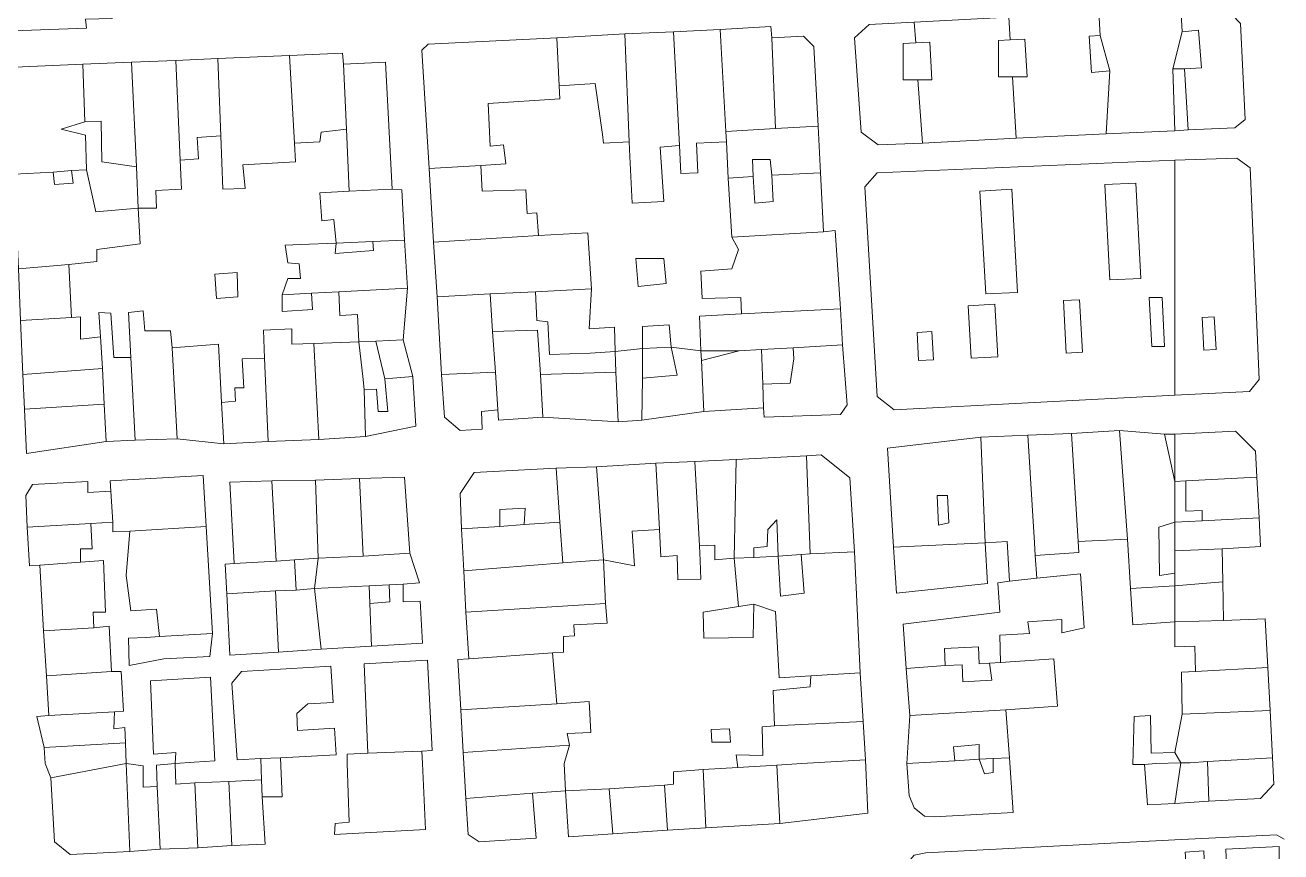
# Model space of a CAD drawing. Header units: inches. Extents: x 1138763 to 1140867, y 1050756 to 1053008.
# Drawn here: x 1139498.6 to 1139711.1, y 1051991.1 to 1052131 of the extents above; entities that cross this region are included whole.
import ezdxf

# ---------------------------------------------------------------- set-up
doc = ezdxf.new("R2010")
doc.units = ezdxf.units.IN
doc.header["$MEASUREMENT"] = 0
doc.layers.add('LimEdif_AM', color=44, linetype='Continuous', lineweight=5)
doc.layers.add('ViaPrin_AM', color=1, linetype='Continuous', lineweight=15)

msp = doc.modelspace()

# ---------------------------------------------------------------- linework, layer by layer
at = {"layer": 'LimEdif_AM'}
for points in [[(1139512.44, 1052145.37), (1139512.56, 1052143.25), (1139512.94, 1052137.62), (1139513.06, 1052135), (1139513.31, 1052132.12), (1139508.81, 1052132), (1139508.94, 1052130.5), (1139494.94, 1052130), (1139493.81, 1052143), (1139512.44, 1052145.37)], [(1139680.31, 1052133.25), (1139694.19, 1052134), (1139694.44, 1052129.87), (1139692.81, 1052123.62), (1139693.19, 1052113.12), (1139681.56, 1052112.62), (1139682.19, 1052123.25), (1139680.56, 1052129.25), (1139680.31, 1052133.25)], [(1139694.44, 1052129.87), (1139694.19, 1052134), (1139701.31, 1052134.37), (1139704.31, 1052131.25), (1139705.06, 1052115), (1139703.31, 1052113.62), (1139695.44, 1052113.25), (1139694.81, 1052123.62), (1139697.69, 1052123.75), (1139697.19, 1052130.12), (1139694.44, 1052129.87)], [(1139649.31, 1052128), (1139647.19, 1052127.87), (1139647.19, 1052121.75), (1139649.69, 1052121.75), (1139650.44, 1052111), (1139642.94, 1052110.75), (1139640.06, 1052112.87), (1139638.94, 1052128.87), (1139641.44, 1052131.12), (1139649.06, 1052131.5), (1139649.31, 1052128)], [(1139649.06, 1052131.5), (1139665.06, 1052132.37), (1139665.31, 1052128.5), (1139663.31, 1052128.37), (1139663.31, 1052122.25), (1139665.69, 1052122.25), (1139666.31, 1052111.87), (1139650.44, 1052111), (1139649.69, 1052121.75), (1139652.06, 1052121.75), (1139651.69, 1052128.12), (1139649.31, 1052128), (1139649.06, 1052131.5)], [(1139665.06, 1052132.37), (1139680.31, 1052133.25), (1139680.56, 1052129.25), (1139678.69, 1052129.12), (1139679.06, 1052123), (1139682.19, 1052123.25), (1139681.56, 1052112.62), (1139666.31, 1052111.87), (1139665.69, 1052122.25), (1139668.19, 1052122.25), (1139667.81, 1052128.62), (1139665.31, 1052128.5), (1139665.06, 1052132.37)], [(1139588.56, 1052128.87), (1139600.06, 1052129.5), (1139600.81, 1052111.25), (1139596.44, 1052111), (1139596.31, 1052112.5), (1139595.06, 1052121.12), (1139588.94, 1052120.75), (1139588.56, 1052128.87)], [(1139600.06, 1052129.5), (1139608.31, 1052129.87), (1139609.31, 1052110.62), (1139606.06, 1052110.37), (1139606.69, 1052101.12), (1139601.31, 1052100.87), (1139600.94, 1052108.75), (1139600.81, 1052111.25), (1139600.06, 1052129.5)], [(1139608.31, 1052129.87), (1139616.19, 1052130.25), (1139617.19, 1052113), (1139617.31, 1052111.25), (1139612.19, 1052111), (1139612.44, 1052106), (1139609.56, 1052105.87), (1139609.31, 1052110.62), (1139608.31, 1052129.87)], [(1139616.19, 1052130.25), (1139624.81, 1052130.75), (1139624.94, 1052128.87), (1139625.56, 1052113.5), (1139617.19, 1052113), (1139616.19, 1052130.25)], [(1139682.19, 1052123.25), (1139679.06, 1052123), (1139678.69, 1052129.12), (1139680.56, 1052129.25), (1139682.19, 1052123.25)], [(1139694.44, 1052129.87), (1139697.19, 1052130.12), (1139697.69, 1052123.75), (1139694.81, 1052123.62), (1139692.81, 1052123.62), (1139694.44, 1052129.87)], [(1139588.94, 1052120.75), (1139589.06, 1052118.5), (1139576.94, 1052117.75), (1139577.31, 1052110.5), (1139579.56, 1052110.75), (1139579.94, 1052107.5), (1139575.69, 1052107.25), (1139566.94, 1052106.75), (1139565.69, 1052126.75), (1139566.81, 1052127.75), (1139588.56, 1052128.87), (1139588.94, 1052120.75)], [(1139624.94, 1052128.87), (1139630.31, 1052129.12), (1139632.06, 1052127.37), (1139632.81, 1052113.87), (1139625.56, 1052113.5), (1139624.94, 1052128.87)], [(1139649.31, 1052128), (1139651.69, 1052128.12), (1139652.06, 1052121.75), (1139649.69, 1052121.75), (1139647.19, 1052121.75), (1139647.19, 1052127.87), (1139649.31, 1052128)], [(1139665.31, 1052128.5), (1139667.81, 1052128.62), (1139668.19, 1052122.25), (1139665.69, 1052122.25), (1139663.31, 1052122.25), (1139663.31, 1052128.37), (1139665.31, 1052128.5)], [(1139516.56, 1052124.75), (1139524.06, 1052125), (1139524.81, 1052108.12), (1139525.06, 1052103.25), (1139520.69, 1052103), (1139520.81, 1052100), (1139517.69, 1052100), (1139517.44, 1052107), (1139516.56, 1052124.75)], [(1139524.06, 1052125), (1139531.19, 1052125.37), (1139531.69, 1052112.25), (1139527.69, 1052112), (1139527.94, 1052108.37), (1139524.81, 1052108.12), (1139524.06, 1052125)], [(1139531.19, 1052125.37), (1139543.31, 1052125.87), (1139544.19, 1052111), (1139544.31, 1052107.87), (1139535.44, 1052107.37), (1139535.81, 1052103.37), (1139532.06, 1052103.25), (1139531.69, 1052112.25), (1139531.19, 1052125.37)], [(1139543.31, 1052125.87), (1139552.31, 1052126.25), (1139552.44, 1052124.37), (1139552.94, 1052113.37), (1139548.69, 1052112.87), (1139548.44, 1052111.25), (1139544.19, 1052111), (1139543.31, 1052125.87)], [(1139508.69, 1052114.62), (1139504.69, 1052113.37), (1139508.81, 1052112.37), (1139508.94, 1052106.5), (1139506.44, 1052106.37), (1139503.31, 1052106.12), (1139496.69, 1052105.75), (1139495.94, 1052122.62), (1139496.81, 1052123.87), (1139508.31, 1052124.37), (1139508.69, 1052114.62)], [(1139508.31, 1052124.37), (1139516.56, 1052124.75), (1139517.44, 1052107), (1139511.56, 1052107.87), (1139511.44, 1052114.75), (1139508.69, 1052114.62), (1139508.31, 1052124.37)], [(1139552.44, 1052124.37), (1139559.56, 1052124.75), (1139560.69, 1052103.25), (1139553.44, 1052102.87), (1139552.94, 1052113.37), (1139552.44, 1052124.37)], [(1139694.81, 1052123.62), (1139695.44, 1052113.25), (1139693.19, 1052113.12), (1139692.81, 1052123.62), (1139694.81, 1052123.62)], [(1139600.81, 1052111.25), (1139600.94, 1052108.75), (1139601.31, 1052100.87), (1139606.69, 1052101.12), (1139606.06, 1052110.37), (1139609.31, 1052110.62), (1139609.56, 1052105.87), (1139612.44, 1052106), (1139612.19, 1052111), (1139617.31, 1052111.25), (1139617.56, 1052105.12), (1139618.19, 1052095.12), (1139619.31, 1052093), (1139618.19, 1052089.75), (1139612.94, 1052089.37), (1139613.19, 1052084.75), (1139619.69, 1052084.87), (1139619.81, 1052082.12), (1139612.69, 1052081.75), (1139612.94, 1052075.87), (1139607.94, 1052076.5), (1139607.56, 1052080.25), (1139603.06, 1052080), (1139603.06, 1052076.25), (1139598.44, 1052075.75), (1139598.31, 1052079.87), (1139594.06, 1052079.62), (1139594.44, 1052086.37), (1139593.81, 1052095.87), (1139585.44, 1052095.37), (1139585.19, 1052099.25), (1139583.56, 1052099.12), (1139583.31, 1052103.12), (1139575.94, 1052102.87), (1139575.69, 1052107.25), (1139579.94, 1052107.5), (1139579.56, 1052110.75), (1139577.31, 1052110.5), (1139576.94, 1052117.75), (1139589.06, 1052118.5), (1139588.94, 1052120.75), (1139595.06, 1052121.12), (1139596.31, 1052112.5), (1139596.44, 1052111), (1139600.81, 1052111.25)], [(1139517.44, 1052107), (1139517.69, 1052100), (1139510.56, 1052099.37), (1139508.94, 1052106.5), (1139508.81, 1052112.37), (1139504.69, 1052113.37), (1139508.69, 1052114.62), (1139511.44, 1052114.75), (1139511.56, 1052107.87), (1139517.44, 1052107)], [(1139552.94, 1052113.37), (1139553.44, 1052102.87), (1139548.44, 1052102.62), (1139548.81, 1052097.87), (1139550.81, 1052098.12), (1139551.19, 1052094.12), (1139545.19, 1052093.87), (1139542.56, 1052093.75), (1139543.06, 1052090.75), (1139544.94, 1052090.62), (1139545.19, 1052088.12), (1139543.06, 1052088.12), (1139542.06, 1052085.37), (1139542.06, 1052082.5), (1139547.19, 1052082.87), (1139547.06, 1052085.62), (1139551.69, 1052085.87), (1139551.81, 1052081.87), (1139554.81, 1052082), (1139555.06, 1052077.37), (1139547.44, 1052077.12), (1139543.69, 1052077), (1139543.69, 1052079.62), (1139538.94, 1052079.37), (1139539.06, 1052074.62), (1139535.31, 1052074.5), (1139535.56, 1052069.62), (1139534.06, 1052069.62), (1139534.19, 1052067.37), (1139531.81, 1052067.12), (1139531.31, 1052077), (1139523.44, 1052076.37), (1139523.19, 1052079.25), (1139518.81, 1052079.25), (1139518.56, 1052082.62), (1139516.06, 1052082.37), (1139516.44, 1052074.75), (1139513.56, 1052074.75), (1139513.06, 1052082.25), (1139511.06, 1052082.37), (1139511.31, 1052078.25), (1139507.94, 1052077.87), (1139507.94, 1052081.62), (1139506.44, 1052081.5), (1139505.94, 1052090.5), (1139510.69, 1052091), (1139510.69, 1052093), (1139518.06, 1052094), (1139517.69, 1052100), (1139520.81, 1052100), (1139520.69, 1052103), (1139525.06, 1052103.25), (1139524.81, 1052108.12), (1139527.94, 1052108.37), (1139527.69, 1052112), (1139531.69, 1052112.25), (1139532.06, 1052103.25), (1139535.81, 1052103.37), (1139535.44, 1052107.37), (1139544.31, 1052107.87), (1139544.19, 1052111), (1139548.44, 1052111.25), (1139548.69, 1052112.87), (1139552.94, 1052113.37)], [(1139632.81, 1052113.87), (1139633.19, 1052106), (1139624.94, 1052105.62), (1139624.69, 1052108.25), (1139621.69, 1052108.25), (1139621.81, 1052105.37), (1139617.56, 1052105.12), (1139617.31, 1052111.25), (1139617.19, 1052113), (1139625.56, 1052113.5), (1139632.81, 1052113.87)], [(1139624.94, 1052105.62), (1139625.19, 1052101.12), (1139622.06, 1052100.87), (1139621.81, 1052105.37), (1139621.69, 1052108.25), (1139624.69, 1052108.25), (1139624.94, 1052105.62)], [(1139693.19, 1052068.37), (1139645.69, 1052065.87), (1139642.81, 1052068.12), (1139640.69, 1052103.62), (1139642.81, 1052106), (1139693.19, 1052108.12), (1139693.19, 1052068.37)], [(1139693.19, 1052108.12), (1139703.69, 1052108.5), (1139705.94, 1052106.87), (1139707.44, 1052071), (1139705.81, 1052069), (1139693.19, 1052068.37), (1139693.19, 1052108.12)], [(1139508.94, 1052106.5), (1139510.56, 1052099.37), (1139517.69, 1052100), (1139518.06, 1052094), (1139510.69, 1052093), (1139510.69, 1052091), (1139505.94, 1052090.5), (1139497.44, 1052089.75), (1139496.69, 1052105.75), (1139503.31, 1052106.12), (1139503.56, 1052104), (1139506.69, 1052104.25), (1139506.44, 1052106.37), (1139508.94, 1052106.5)], [(1139506.44, 1052106.37), (1139506.69, 1052104.25), (1139503.56, 1052104), (1139503.31, 1052106.12), (1139506.44, 1052106.37)], [(1139575.69, 1052107.25), (1139575.94, 1052102.87), (1139583.31, 1052103.12), (1139583.56, 1052099.12), (1139585.19, 1052099.25), (1139585.44, 1052095.37), (1139567.69, 1052094.25), (1139566.94, 1052106.75), (1139575.69, 1052107.25)], [(1139633.19, 1052106), (1139633.69, 1052096), (1139618.19, 1052095.12), (1139617.56, 1052105.12), (1139621.81, 1052105.37), (1139622.06, 1052100.87), (1139625.19, 1052101.12), (1139624.94, 1052105.62), (1139633.19, 1052106)], [(1139682.19, 1052087.87), (1139687.44, 1052088.12), (1139686.56, 1052104.25), (1139681.31, 1052104), (1139682.19, 1052087.87)], [(1139682.19, 1052087.87), (1139681.31, 1052104), (1139686.56, 1052104.25), (1139687.44, 1052088.12), (1139682.19, 1052087.87)], [(1139560.69, 1052103.25), (1139562.31, 1052103.12), (1139562.81, 1052094.62), (1139557.44, 1052094.37), (1139551.19, 1052094.12), (1139550.81, 1052098.12), (1139548.81, 1052097.87), (1139548.44, 1052102.62), (1139553.44, 1052102.87), (1139560.69, 1052103.25)], [(1139661.19, 1052085.5), (1139666.56, 1052085.75), (1139665.56, 1052103.25), (1139660.19, 1052102.87), (1139661.19, 1052085.5)], [(1139661.19, 1052085.5), (1139660.19, 1052102.87), (1139665.56, 1052103.25), (1139666.56, 1052085.75), (1139661.19, 1052085.5)], [(1139585.44, 1052095.37), (1139593.81, 1052095.87), (1139594.44, 1052086.37), (1139584.94, 1052085.87), (1139577.31, 1052085.5), (1139568.31, 1052085), (1139567.69, 1052094.25), (1139585.44, 1052095.37)], [(1139633.69, 1052096), (1139635.69, 1052096.25), (1139636.56, 1052083), (1139619.81, 1052082.12), (1139619.69, 1052084.87), (1139613.19, 1052084.75), (1139612.94, 1052089.37), (1139618.19, 1052089.75), (1139619.31, 1052093), (1139618.19, 1052095.12), (1139633.69, 1052096)], [(1139562.81, 1052094.62), (1139563.31, 1052086.5), (1139551.69, 1052085.87), (1139547.06, 1052085.62), (1139542.06, 1052085.37), (1139543.06, 1052088.12), (1139545.19, 1052088.12), (1139544.94, 1052090.62), (1139543.06, 1052090.75), (1139542.56, 1052093.75), (1139545.19, 1052093.87), (1139551.19, 1052094.12), (1139551.06, 1052092.37), (1139557.56, 1052092.87), (1139557.44, 1052094.37), (1139562.81, 1052094.62)], [(1139557.44, 1052094.37), (1139557.56, 1052092.87), (1139551.06, 1052092.37), (1139551.19, 1052094.12), (1139557.44, 1052094.37)], [(1139602.31, 1052086.75), (1139607.06, 1052087.25), (1139606.69, 1052091.5), (1139601.94, 1052091.5), (1139602.31, 1052086.75)], [(1139602.31, 1052086.75), (1139601.94, 1052091.5), (1139606.69, 1052091.5), (1139607.06, 1052087.25), (1139602.31, 1052086.75)], [(1139505.94, 1052090.5), (1139506.44, 1052081.5), (1139497.81, 1052081), (1139497.44, 1052089.75), (1139505.94, 1052090.5)], [(1139530.94, 1052084.75), (1139534.56, 1052085), (1139534.44, 1052089.12), (1139530.69, 1052088.87), (1139530.94, 1052084.75)], [(1139530.94, 1052084.75), (1139530.69, 1052088.87), (1139534.44, 1052089.12), (1139534.56, 1052085), (1139530.94, 1052084.75)], [(1139547.06, 1052085.62), (1139547.19, 1052082.87), (1139542.06, 1052082.5), (1139542.06, 1052085.37), (1139547.06, 1052085.62)], [(1139563.31, 1052086.5), (1139562.56, 1052077.75), (1139557.94, 1052077.5), (1139555.06, 1052077.37), (1139554.81, 1052082), (1139551.81, 1052081.87), (1139551.69, 1052085.87), (1139563.31, 1052086.5)], [(1139577.31, 1052085.5), (1139577.69, 1052079.12), (1139578.19, 1052072.25), (1139569.06, 1052071.87), (1139568.31, 1052085), (1139577.31, 1052085.5)], [(1139584.94, 1052085.87), (1139585.19, 1052081), (1139587.06, 1052080.75), (1139587.31, 1052075.25), (1139594.19, 1052075.5), (1139598.44, 1052075.75), (1139598.56, 1052072.25), (1139585.81, 1052071.87), (1139585.31, 1052079.37), (1139577.69, 1052079.12), (1139577.31, 1052085.5), (1139584.94, 1052085.87)], [(1139594.44, 1052086.37), (1139594.06, 1052079.62), (1139598.31, 1052079.87), (1139598.44, 1052075.75), (1139594.19, 1052075.5), (1139587.31, 1052075.25), (1139587.06, 1052080.75), (1139585.19, 1052081), (1139584.94, 1052085.87), (1139594.44, 1052086.37)], [(1139674.81, 1052075.5), (1139677.56, 1052075.62), (1139677.06, 1052084.5), (1139674.31, 1052084.37), (1139674.81, 1052075.5)], [(1139674.81, 1052075.5), (1139674.31, 1052084.37), (1139677.06, 1052084.5), (1139677.56, 1052075.62), (1139674.81, 1052075.5)], [(1139691.44, 1052076.62), (1139691.06, 1052084.87), (1139688.81, 1052084.87), (1139689.31, 1052076.62), (1139691.44, 1052076.62)], [(1139691.44, 1052076.62), (1139689.31, 1052076.62), (1139688.81, 1052084.87), (1139691.06, 1052084.87), (1139691.44, 1052076.62)], [(1139516.44, 1052074.75), (1139517.19, 1052060.75), (1139512.31, 1052060.5), (1139511.94, 1052066.87), (1139511.69, 1052072.87), (1139511.31, 1052078.25), (1139511.06, 1052082.37), (1139513.06, 1052082.25), (1139513.56, 1052074.75), (1139516.44, 1052074.75)], [(1139523.44, 1052076.37), (1139524.31, 1052061), (1139517.19, 1052060.75), (1139516.44, 1052074.75), (1139516.06, 1052082.37), (1139518.56, 1052082.62), (1139518.81, 1052079.25), (1139523.19, 1052079.25), (1139523.44, 1052076.37)], [(1139636.56, 1052083), (1139636.94, 1052076.87), (1139628.56, 1052076.37), (1139623.19, 1052076.12), (1139619.44, 1052075.87), (1139612.94, 1052075.87), (1139612.69, 1052081.75), (1139619.81, 1052082.12), (1139636.56, 1052083)], [(1139658.69, 1052074.62), (1139663.19, 1052074.87), (1139662.69, 1052083.75), (1139658.19, 1052083.5), (1139658.69, 1052074.62)], [(1139658.69, 1052074.62), (1139658.19, 1052083.5), (1139662.69, 1052083.75), (1139663.19, 1052074.87), (1139658.69, 1052074.62)], [(1139506.44, 1052081.5), (1139507.94, 1052081.62), (1139507.94, 1052077.87), (1139511.31, 1052078.25), (1139511.69, 1052072.87), (1139498.19, 1052071.87), (1139497.81, 1052081), (1139506.44, 1052081.5)], [(1139607.94, 1052076.5), (1139603.06, 1052076.25), (1139603.06, 1052080), (1139607.56, 1052080.25), (1139607.94, 1052076.5)], [(1139698.06, 1052076), (1139700.19, 1052076.12), (1139699.81, 1052081.62), (1139697.81, 1052081.5), (1139698.06, 1052076)], [(1139698.06, 1052076), (1139697.81, 1052081.5), (1139699.81, 1052081.62), (1139700.19, 1052076.12), (1139698.06, 1052076)], [(1139547.44, 1052077.12), (1139548.31, 1052060.87), (1139539.69, 1052060.5), (1139539.06, 1052074.62), (1139538.94, 1052079.37), (1139543.69, 1052079.62), (1139543.69, 1052077), (1139547.44, 1052077.12)], [(1139577.69, 1052079.12), (1139585.31, 1052079.37), (1139585.81, 1052071.87), (1139586.19, 1052064.62), (1139578.69, 1052064.12), (1139578.56, 1052065.87), (1139578.19, 1052072.25), (1139577.69, 1052079.12)], [(1139649.81, 1052074.25), (1139652.31, 1052074.37), (1139652.06, 1052079.12), (1139649.56, 1052079), (1139649.81, 1052074.25)], [(1139649.81, 1052074.25), (1139649.56, 1052079), (1139652.06, 1052079.12), (1139652.31, 1052074.37), (1139649.81, 1052074.25)], [(1139531.81, 1052067.12), (1139532.19, 1052060.12), (1139524.31, 1052061), (1139523.44, 1052076.37), (1139531.31, 1052077), (1139531.81, 1052067.12)], [(1139555.06, 1052077.37), (1139555.81, 1052071), (1139555.94, 1052069.25), (1139556.19, 1052061.37), (1139548.31, 1052060.87), (1139547.44, 1052077.12), (1139555.06, 1052077.37)], [(1139557.94, 1052077.5), (1139559.44, 1052071.12), (1139559.94, 1052065.62), (1139558.31, 1052065.62), (1139558.06, 1052069.37), (1139555.94, 1052069.25), (1139555.81, 1052071), (1139555.06, 1052077.37), (1139557.94, 1052077.5)], [(1139562.56, 1052077.75), (1139564.19, 1052071.5), (1139559.44, 1052071.12), (1139557.94, 1052077.5), (1139562.56, 1052077.75)], [(1139603.06, 1052076.25), (1139603.06, 1052071.25), (1139602.94, 1052064.12), (1139598.94, 1052063.87), (1139598.56, 1052072.25), (1139598.44, 1052075.75), (1139603.06, 1052076.25)], [(1139612.94, 1052075.87), (1139613.06, 1052074.25), (1139613.44, 1052065.62), (1139602.94, 1052064.12), (1139603.06, 1052071.25), (1139608.94, 1052071.75), (1139607.94, 1052076.5), (1139612.94, 1052075.87)], [(1139607.94, 1052076.5), (1139608.94, 1052071.75), (1139603.06, 1052071.25), (1139603.06, 1052076.25), (1139607.94, 1052076.5)], [(1139623.19, 1052076.12), (1139623.44, 1052070.25), (1139623.56, 1052066.25), (1139613.44, 1052065.62), (1139613.06, 1052074.25), (1139619.44, 1052075.87), (1139623.19, 1052076.12)], [(1139628.56, 1052076.37), (1139628.69, 1052074.5), (1139628.06, 1052070.37), (1139623.44, 1052070.25), (1139623.19, 1052076.12), (1139628.56, 1052076.37)], [(1139636.94, 1052076.87), (1139637.69, 1052066.75), (1139636.56, 1052065.12), (1139623.69, 1052064.62), (1139623.56, 1052066.25), (1139623.44, 1052070.25), (1139628.06, 1052070.37), (1139628.69, 1052074.5), (1139628.56, 1052076.37), (1139636.94, 1052076.87)], [(1139539.06, 1052074.62), (1139539.69, 1052060.5), (1139532.19, 1052060.12), (1139531.81, 1052067.12), (1139534.19, 1052067.37), (1139534.06, 1052069.62), (1139535.56, 1052069.62), (1139535.31, 1052074.5), (1139539.06, 1052074.62)], [(1139619.44, 1052075.87), (1139613.06, 1052074.25), (1139612.94, 1052075.87), (1139619.44, 1052075.87)], [(1139511.69, 1052072.87), (1139511.94, 1052066.87), (1139498.44, 1052066), (1139498.19, 1052071.87), (1139511.69, 1052072.87)], [(1139578.19, 1052072.25), (1139578.56, 1052065.87), (1139575.81, 1052065.62), (1139575.94, 1052062.62), (1139572.19, 1052062.37), (1139569.56, 1052064.62), (1139569.06, 1052071.87), (1139578.19, 1052072.25)], [(1139598.56, 1052072.25), (1139598.94, 1052063.87), (1139586.19, 1052064.62), (1139585.81, 1052071.87), (1139598.56, 1052072.25)], [(1139564.19, 1052071.5), (1139564.69, 1052063.12), (1139556.19, 1052061.37), (1139555.94, 1052069.25), (1139558.06, 1052069.37), (1139558.31, 1052065.62), (1139559.94, 1052065.62), (1139559.44, 1052071.12), (1139564.19, 1052071.5)], [(1139511.94, 1052066.87), (1139512.31, 1052060.5), (1139498.81, 1052058.5), (1139498.44, 1052066), (1139511.94, 1052066.87)], [(1139661.06, 1052043.37), (1139645.56, 1052042.62), (1139644.56, 1052059.37), (1139660.31, 1052061.25), (1139661.06, 1052043.37)], [(1139660.31, 1052061.25), (1139668.31, 1052061.62), (1139669.44, 1052043.37), (1139669.56, 1052041.25), (1139669.81, 1052037.37), (1139665.19, 1052036.87), (1139664.81, 1052043.62), (1139661.06, 1052043.37), (1139660.31, 1052061.25)], [(1139668.31, 1052061.62), (1139675.69, 1052061.87), (1139676.81, 1052043.62), (1139676.94, 1052041.75), (1139669.56, 1052041.25), (1139669.44, 1052043.37), (1139668.31, 1052061.62)], [(1139675.69, 1052061.87), (1139683.81, 1052062.37), (1139685.19, 1052044), (1139676.81, 1052043.62), (1139675.69, 1052061.87)], [(1139683.81, 1052062.37), (1139691.44, 1052061.75), (1139693.19, 1052053.75), (1139693.19, 1052046.87), (1139690.44, 1052046), (1139690.56, 1052037.87), (1139693.19, 1052038.25), (1139693.19, 1052036.12), (1139685.69, 1052035.62), (1139685.19, 1052044), (1139683.81, 1052062.37)], [(1139691.44, 1052061.75), (1139693.19, 1052061.75), (1139693.19, 1052053.75), (1139691.44, 1052061.75)], [(1139693.19, 1052061.75), (1139703.44, 1052062.25), (1139706.81, 1052058.87), (1139707.06, 1052054.5), (1139695.06, 1052053.87), (1139693.19, 1052053.75), (1139693.19, 1052061.75)], [(1139595.31, 1052056.25), (1139605.31, 1052056.87), (1139605.94, 1052045.62), (1139601.31, 1052045.37), (1139601.69, 1052039.5), (1139596.44, 1052040.5), (1139595.31, 1052056.25)], [(1139605.31, 1052056.87), (1139611.94, 1052057.12), (1139612.69, 1052042.87), (1139612.81, 1052040.37), (1139612.94, 1052037.25), (1139609.06, 1052037.12), (1139608.94, 1052041.25), (1139606.19, 1052041), (1139605.94, 1052045.62), (1139605.31, 1052056.87)], [(1139611.94, 1052057.12), (1139618.94, 1052057.5), (1139618.56, 1052040.75), (1139615.31, 1052040.5), (1139615.31, 1052043), (1139612.69, 1052042.87), (1139611.94, 1052057.12)], [(1139618.94, 1052057.5), (1139630.81, 1052058.12), (1139631.44, 1052041.5), (1139629.94, 1052041.37), (1139626.06, 1052041.12), (1139625.81, 1052047.25), (1139624.31, 1052045.62), (1139624.19, 1052042.75), (1139621.94, 1052042.5), (1139621.94, 1052040.87), (1139618.56, 1052040.75), (1139618.94, 1052057.5)], [(1139630.81, 1052058.12), (1139633.31, 1052058.25), (1139638.19, 1052054.37), (1139638.94, 1052041.87), (1139631.44, 1052041.5), (1139630.81, 1052058.12)], [(1139513.44, 1052046.87), (1139513.06, 1052052.12), (1139512.94, 1052053.87), (1139528.69, 1052054.75), (1139529.19, 1052046.12), (1139516.31, 1052045.37), (1139513.44, 1052045.25), (1139513.44, 1052046.87)], [(1139589.06, 1052046.87), (1139583.06, 1052046.5), (1139583.19, 1052049.25), (1139578.94, 1052049), (1139578.94, 1052046.12), (1139572.44, 1052045.75), (1139572.19, 1052051.75), (1139574.56, 1052055.25), (1139588.44, 1052056), (1139589.06, 1052046.87)], [(1139588.44, 1052056), (1139595.31, 1052056.25), (1139596.44, 1052040.5), (1139589.56, 1052040), (1139589.06, 1052046.87), (1139588.44, 1052056)], [(1139513.44, 1052046.87), (1139509.69, 1052046.62), (1139498.94, 1052046), (1139498.69, 1052051.37), (1139499.81, 1052053.25), (1139509.19, 1052053.75), (1139509.19, 1052051.87), (1139513.06, 1052052.12), (1139513.44, 1052046.87)], [(1139541.06, 1052040.25), (1139533.94, 1052039.87), (1139533.19, 1052053.62), (1139540.31, 1052053.87), (1139541.06, 1052040.25)], [(1139540.31, 1052053.87), (1139547.69, 1052054), (1139548.19, 1052040.75), (1139544.19, 1052040.5), (1139541.06, 1052040.25), (1139540.31, 1052053.87)], [(1139547.69, 1052054), (1139555.19, 1052054.25), (1139555.81, 1052041.12), (1139548.19, 1052040.75), (1139547.69, 1052054)], [(1139555.19, 1052054.25), (1139562.81, 1052054.5), (1139563.69, 1052041.62), (1139555.81, 1052041.12), (1139555.19, 1052054.25)], [(1139695.06, 1052053.87), (1139695.06, 1052048.75), (1139697.81, 1052048.87), (1139697.81, 1052047.12), (1139693.19, 1052046.87), (1139693.19, 1052053.75), (1139695.06, 1052053.87)], [(1139707.06, 1052054.5), (1139707.44, 1052047.62), (1139697.81, 1052047.12), (1139697.81, 1052048.87), (1139695.06, 1052048.75), (1139695.06, 1052053.87), (1139707.06, 1052054.5)], [(1139653.19, 1052046.37), (1139654.94, 1052046.75), (1139654.69, 1052051.37), (1139652.94, 1052051.37), (1139653.19, 1052046.37)], [(1139653.19, 1052046.37), (1139652.94, 1052051.37), (1139654.69, 1052051.37), (1139654.94, 1052046.75), (1139653.19, 1052046.37)], [(1139583.06, 1052046.5), (1139578.94, 1052046.12), (1139578.94, 1052049), (1139583.19, 1052049.25), (1139583.06, 1052046.5)], [(1139509.69, 1052046.62), (1139509.94, 1052042.37), (1139507.94, 1052042.37), (1139507.94, 1052040.12), (1139501.06, 1052039.62), (1139499.31, 1052039.5), (1139498.94, 1052046), (1139509.69, 1052046.62)], [(1139589.06, 1052046.87), (1139589.56, 1052040), (1139572.81, 1052038.62), (1139572.44, 1052045.75), (1139578.94, 1052046.12), (1139583.06, 1052046.5), (1139589.06, 1052046.87)], [(1139626.06, 1052041.12), (1139621.94, 1052040.87), (1139621.94, 1052042.5), (1139624.19, 1052042.75), (1139624.31, 1052045.62), (1139625.81, 1052047.25), (1139626.06, 1052041.12)], [(1139693.19, 1052042), (1139693.19, 1052038.25), (1139690.56, 1052037.87), (1139690.44, 1052046), (1139693.19, 1052046.87), (1139693.19, 1052042)], [(1139707.44, 1052047.62), (1139707.69, 1052042.75), (1139701.19, 1052042.37), (1139693.19, 1052042), (1139693.19, 1052046.87), (1139697.81, 1052047.12), (1139707.44, 1052047.62)], [(1139529.19, 1052046.12), (1139530.31, 1052028), (1139521.31, 1052027.5), (1139520.81, 1052032.12), (1139516.44, 1052031.87), (1139515.69, 1052037.87), (1139516.31, 1052045.37), (1139529.19, 1052046.12)], [(1139618.56, 1052040.75), (1139619.31, 1052032.62), (1139613.31, 1052031.62), (1139613.44, 1052027.25), (1139621.81, 1052027.37), (1139621.94, 1052033), (1139625.56, 1052031.75), (1139626.19, 1052020.5), (1139631.56, 1052020.87), (1139631.44, 1052019), (1139625.19, 1052018.37), (1139625.44, 1052012.37), (1139623.31, 1052012.25), (1139623.44, 1052007.37), (1139618.94, 1052007.5), (1139619.19, 1052005.37), (1139613.31, 1052005), (1139608.31, 1052004.62), (1139608.31, 1052002.5), (1139606.81, 1052002.37), (1139597.44, 1052001.75), (1139590.06, 1052001.37), (1139589.81, 1052006), (1139590.69, 1052009.12), (1139590.31, 1052011.12), (1139594.31, 1052011.25), (1139594.06, 1052016.5), (1139588.56, 1052016.12), (1139587.81, 1052024.75), (1139589.69, 1052024.87), (1139589.69, 1052027.5), (1139591.56, 1052027.62), (1139591.44, 1052029.5), (1139597.06, 1052029.75), (1139596.81, 1052033.12), (1139596.44, 1052040.5), (1139601.69, 1052039.5), (1139601.31, 1052045.37), (1139605.94, 1052045.62), (1139606.19, 1052041), (1139608.94, 1052041.25), (1139609.06, 1052037.12), (1139612.94, 1052037.25), (1139612.81, 1052040.37), (1139612.69, 1052042.87), (1139615.31, 1052043), (1139615.31, 1052040.5), (1139618.56, 1052040.75)], [(1139661.06, 1052043.37), (1139661.44, 1052036.5), (1139646.06, 1052034.87), (1139645.56, 1052042.62), (1139661.06, 1052043.37)], [(1139701.19, 1052042.37), (1139701.31, 1052036.75), (1139693.19, 1052036.12), (1139693.19, 1052038.25), (1139693.19, 1052042), (1139701.19, 1052042.37)], [(1139507.94, 1052040.12), (1139511.81, 1052040.37), (1139512.19, 1052031.62), (1139510.06, 1052031.62), (1139510.19, 1052029), (1139501.69, 1052028.5), (1139501.06, 1052039.62), (1139507.94, 1052040.12)], [(1139544.19, 1052040.5), (1139544.44, 1052035.37), (1139540.94, 1052035.25), (1139532.69, 1052034.75), (1139532.44, 1052039.75), (1139533.94, 1052039.87), (1139541.06, 1052040.25), (1139544.19, 1052040.5)], [(1139548.19, 1052040.75), (1139547.56, 1052035.62), (1139544.44, 1052035.37), (1139544.19, 1052040.5), (1139548.19, 1052040.75)], [(1139563.69, 1052041.62), (1139565.31, 1052036.62), (1139562.56, 1052036.37), (1139560.19, 1052036.25), (1139556.81, 1052036.12), (1139547.56, 1052035.62), (1139548.19, 1052040.75), (1139555.81, 1052041.12), (1139563.69, 1052041.62)], [(1139596.44, 1052040.5), (1139596.81, 1052033.12), (1139573.19, 1052031.62), (1139572.81, 1052038.62), (1139589.56, 1052040), (1139596.44, 1052040.5)], [(1139638.94, 1052041.87), (1139639.94, 1052021.37), (1139631.56, 1052020.87), (1139626.19, 1052020.5), (1139625.56, 1052031.75), (1139621.94, 1052033), (1139619.31, 1052032.62), (1139618.56, 1052040.75), (1139621.94, 1052040.87), (1139626.06, 1052041.12), (1139626.44, 1052034.37), (1139630.44, 1052034.87), (1139629.94, 1052041.37), (1139631.44, 1052041.5), (1139638.94, 1052041.87)], [(1139629.94, 1052041.37), (1139630.44, 1052034.87), (1139626.44, 1052034.37), (1139626.06, 1052041.12), (1139629.94, 1052041.37)], [(1139669.81, 1052037.37), (1139677.19, 1052038.12), (1139677.81, 1052029), (1139674.06, 1052028.12), (1139674.06, 1052030.37), (1139668.31, 1052030), (1139668.56, 1052028), (1139663.56, 1052027.75), (1139663.69, 1052023.12), (1139661.81, 1052023), (1139660.06, 1052022.87), (1139659.94, 1052025.75), (1139654.19, 1052025.5), (1139654.31, 1052022.62), (1139647.69, 1052022.12), (1139647.19, 1052029.62), (1139663.56, 1052031.62), (1139663.19, 1052036.62), (1139665.19, 1052036.87), (1139669.81, 1052037.37)], [(1139547.56, 1052035.62), (1139548.69, 1052025.37), (1139541.44, 1052024.87), (1139540.94, 1052035.25), (1139544.44, 1052035.37), (1139547.56, 1052035.62)], [(1139556.81, 1052036.12), (1139556.94, 1052033.12), (1139557.19, 1052025.87), (1139548.69, 1052025.37), (1139547.56, 1052035.62), (1139556.81, 1052036.12)], [(1139560.19, 1052036.25), (1139560.31, 1052033.37), (1139556.94, 1052033.12), (1139556.81, 1052036.12), (1139560.19, 1052036.25)], [(1139562.56, 1052036.37), (1139562.56, 1052033.37), (1139565.44, 1052033.5), (1139565.81, 1052026.37), (1139557.19, 1052025.87), (1139556.94, 1052033.12), (1139560.31, 1052033.37), (1139560.19, 1052036.25), (1139562.56, 1052036.37)], [(1139693.19, 1052036.12), (1139693.19, 1052030), (1139686.06, 1052029.5), (1139685.69, 1052035.62), (1139693.19, 1052036.12)], [(1139701.31, 1052036.75), (1139701.44, 1052030.25), (1139693.19, 1052030), (1139693.19, 1052036.12), (1139701.31, 1052036.75)], [(1139540.94, 1052035.25), (1139541.44, 1052024.87), (1139533.19, 1052024.37), (1139532.69, 1052034.75), (1139540.94, 1052035.25)], [(1139596.81, 1052033.12), (1139597.06, 1052029.75), (1139591.44, 1052029.5), (1139591.56, 1052027.62), (1139589.69, 1052027.5), (1139589.69, 1052024.87), (1139587.81, 1052024.75), (1139573.69, 1052023.75), (1139573.19, 1052031.62), (1139596.81, 1052033.12)], [(1139621.94, 1052033), (1139621.81, 1052027.37), (1139613.44, 1052027.25), (1139613.31, 1052031.62), (1139619.31, 1052032.62), (1139621.94, 1052033)], [(1139510.19, 1052029), (1139512.81, 1052029.25), (1139513.19, 1052021.62), (1139502.19, 1052020.87), (1139501.69, 1052028.5), (1139510.19, 1052029)], [(1139701.44, 1052030.25), (1139708.44, 1052030.5), (1139708.94, 1052022.25), (1139696.69, 1052021.62), (1139696.56, 1052025.87), (1139693.19, 1052025.75), (1139693.19, 1052030), (1139701.44, 1052030.25)], [(1139530.31, 1052028), (1139529.81, 1052024.12), (1139522.06, 1052023.75), (1139516.19, 1052022.62), (1139516.06, 1052027.25), (1139519.06, 1052027.37), (1139521.31, 1052027.5), (1139530.31, 1052028)], [(1139661.81, 1052023), (1139662.19, 1052020.12), (1139657.31, 1052019.87), (1139657.19, 1052022.75), (1139654.31, 1052022.62), (1139654.19, 1052025.5), (1139659.94, 1052025.75), (1139660.06, 1052022.87), (1139661.81, 1052023)], [(1139565.69, 1052008.12), (1139556.56, 1052007.75), (1139555.94, 1052022.87), (1139566.69, 1052023.5), (1139567.44, 1052008.25), (1139565.69, 1052008.12)], [(1139587.81, 1052024.75), (1139588.56, 1052016.12), (1139572.31, 1052015.12), (1139571.81, 1052023.62), (1139573.69, 1052023.75), (1139587.81, 1052024.75)], [(1139663.69, 1052023.12), (1139672.69, 1052023.75), (1139673.31, 1052015.75), (1139664.56, 1052015.12), (1139648.31, 1052014.12), (1139647.69, 1052022.12), (1139654.31, 1052022.62), (1139657.19, 1052022.75), (1139657.31, 1052019.87), (1139662.19, 1052020.12), (1139661.81, 1052023), (1139663.69, 1052023.12)], [(1139513.19, 1052021.62), (1139514.81, 1052021.62), (1139514.94, 1052019.75), (1139515.19, 1052014.87), (1139513.69, 1052014.75), (1139502.56, 1052014.12), (1139502.19, 1052020.87), (1139513.19, 1052021.62)], [(1139541.81, 1052007), (1139538.44, 1052006.87), (1139534.44, 1052006.62), (1139533.56, 1052019.62), (1139535.19, 1052021.62), (1139550.31, 1052022.5), (1139550.69, 1052016.37), (1139546.44, 1052016.12), (1139544.56, 1052014.5), (1139544.69, 1052011.62), (1139550.94, 1052012), (1139551.19, 1052007.5), (1139541.81, 1052007)], [(1139639.94, 1052021.37), (1139640.44, 1052013.12), (1139625.44, 1052012.37), (1139625.19, 1052018.37), (1139631.44, 1052019), (1139631.56, 1052020.87), (1139639.94, 1052021.37)], [(1139708.94, 1052022.25), (1139709.31, 1052015), (1139694.44, 1052014.37), (1139694.31, 1052021.5), (1139696.69, 1052021.62), (1139708.94, 1052022.25)], [(1139523.94, 1052006), (1139524.06, 1052007.87), (1139520.31, 1052007.62), (1139519.81, 1052020), (1139529.94, 1052020.62), (1139530.69, 1052006.5), (1139527.19, 1052006.25), (1139523.94, 1052006)], [(1139588.56, 1052016.12), (1139594.06, 1052016.5), (1139594.31, 1052011.25), (1139590.31, 1052011.12), (1139590.69, 1052009.12), (1139572.69, 1052007.87), (1139572.31, 1052015.12), (1139588.56, 1052016.12)], [(1139513.69, 1052014.75), (1139513.56, 1052011.87), (1139515.44, 1052012.12), (1139515.56, 1052009.5), (1139501.81, 1052008.75), (1139500.56, 1052014), (1139502.56, 1052014.12), (1139513.69, 1052014.75)], [(1139664.56, 1052015.12), (1139665.19, 1052007), (1139662.44, 1052006.87), (1139660.06, 1052006.75), (1139660.06, 1052009.25), (1139655.69, 1052008.87), (1139655.94, 1052006.5), (1139647.81, 1052006), (1139648.31, 1052014.12), (1139664.56, 1052015.12)], [(1139709.31, 1052015), (1139709.69, 1052007), (1139698.69, 1052006.37), (1139695.69, 1052006.12), (1139694.19, 1052006.12), (1139693.19, 1052007.87), (1139694.44, 1052014.37), (1139709.31, 1052015)], [(1139640.44, 1052013.12), (1139640.81, 1052006.62), (1139630.06, 1052006), (1139625.81, 1052005.75), (1139619.19, 1052005.37), (1139618.94, 1052007.5), (1139623.44, 1052007.37), (1139623.31, 1052012.25), (1139625.44, 1052012.37), (1139640.44, 1052013.12)], [(1139694.19, 1052006.12), (1139689.94, 1052006), (1139688.06, 1052005.87), (1139686.06, 1052005.87), (1139686.31, 1052014), (1139689.06, 1052014.12), (1139689.19, 1052007.75), (1139693.19, 1052007.87), (1139694.19, 1052006.12)], [(1139617.94, 1052009.62), (1139617.81, 1052011.87), (1139614.69, 1052011.75), (1139614.81, 1052009.62), (1139617.94, 1052009.62)], [(1139617.94, 1052009.62), (1139614.81, 1052009.62), (1139614.69, 1052011.75), (1139617.81, 1052011.87), (1139617.94, 1052009.62)], [(1139515.56, 1052009.5), (1139515.69, 1052006), (1139502.94, 1052003.62), (1139501.94, 1052006), (1139501.81, 1052008.75), (1139515.56, 1052009.5)], [(1139565.69, 1052008.12), (1139565.81, 1052006), (1139566.31, 1051994.87), (1139550.94, 1051994), (1139551.06, 1051995.87), (1139553.44, 1051996.12), (1139553.06, 1052006), (1139553.06, 1052007.62), (1139556.56, 1052007.75), (1139565.69, 1052008.12)], [(1139590.69, 1052009.12), (1139589.81, 1052006), (1139590.06, 1052001.37), (1139584.44, 1052001), (1139573.19, 1052000.12), (1139572.81, 1052006), (1139572.69, 1052007.87), (1139590.69, 1052009.12)], [(1139660.06, 1052006.75), (1139655.94, 1052006.5), (1139655.69, 1052008.87), (1139660.06, 1052009.25), (1139660.06, 1052006.75)], [(1139515.69, 1052006), (1139516.31, 1051991.12), (1139506.19, 1051990.62), (1139503.56, 1051992.75), (1139502.94, 1052003.62), (1139515.69, 1052006)], [(1139515.69, 1052006), (1139518.56, 1052005.62), (1139518.56, 1052002), (1139520.94, 1052002.12), (1139521.44, 1051991.5), (1139516.31, 1051991.12), (1139515.69, 1052006)], [(1139523.94, 1052006), (1139524.06, 1052002.5), (1139527.31, 1052002.75), (1139527.81, 1051991.75), (1139521.44, 1051991.5), (1139520.94, 1052002.12), (1139520.81, 1052005.75), (1139523.94, 1052006)], [(1139541.81, 1052007), (1139542.06, 1052000.37), (1139538.69, 1052000.37), (1139538.56, 1052003.25), (1139538.44, 1052006.87), (1139541.81, 1052007)], [(1139640.81, 1052006.62), (1139641.19, 1051997.62), (1139626.31, 1051995.87), (1139625.81, 1052005.75), (1139630.06, 1052006), (1139640.81, 1052006.62)], [(1139665.19, 1052007), (1139665.81, 1051997.75), (1139652.44, 1051997), (1139650.81, 1051997.12), (1139649.06, 1051998.5), (1139648.19, 1052000.62), (1139647.81, 1052006), (1139655.94, 1052006.5), (1139660.06, 1052006.75), (1139660.94, 1052004.25), (1139662.44, 1052004.5), (1139662.44, 1052006.87), (1139665.19, 1052007)], [(1139662.44, 1052006.87), (1139662.44, 1052004.5), (1139660.94, 1052004.25), (1139660.06, 1052006.75), (1139662.44, 1052006.87)], [(1139694.19, 1052006.12), (1139693.19, 1051999.25), (1139688.56, 1051999), (1139688.06, 1052005.87), (1139689.94, 1052006), (1139694.19, 1052006.12)], [(1139698.69, 1052006.37), (1139698.94, 1051999.62), (1139693.19, 1051999.25), (1139694.19, 1052006.12), (1139695.69, 1052006.12), (1139698.69, 1052006.37)], [(1139709.69, 1052007), (1139709.94, 1052002.5), (1139707.69, 1052000.12), (1139698.94, 1051999.62), (1139698.69, 1052006.37), (1139709.69, 1052007)], [(1139613.31, 1052005), (1139613.81, 1051995.12), (1139607.31, 1051994.75), (1139606.81, 1052002.37), (1139608.31, 1052002.5), (1139608.31, 1052004.62), (1139613.31, 1052005)], [(1139625.81, 1052005.75), (1139626.31, 1051995.87), (1139613.81, 1051995.12), (1139613.31, 1052005), (1139619.19, 1052005.37), (1139625.81, 1052005.75)], [(1139527.31, 1052002.75), (1139533.06, 1052003), (1139533.56, 1051992.12), (1139527.81, 1051991.75), (1139527.31, 1052002.75)], [(1139533.06, 1052003), (1139538.56, 1052003.25), (1139538.69, 1052000.37), (1139539.19, 1051992.37), (1139533.56, 1051992.12), (1139533.06, 1052003)], [(1139597.44, 1052001.75), (1139598.06, 1051994.12), (1139590.56, 1051993.62), (1139590.06, 1052001.37), (1139597.44, 1052001.75)], [(1139606.81, 1052002.37), (1139607.31, 1051994.75), (1139598.06, 1051994.12), (1139597.44, 1052001.75), (1139606.81, 1052002.37)], [(1139584.44, 1052001), (1139585.06, 1051993.37), (1139575.44, 1051992.75), (1139573.56, 1051994), (1139573.19, 1052000.12), (1139584.44, 1052001)], [(1139695.81, 1051978.62), (1139694.94, 1051991), (1139698.06, 1051991.25), (1139698.19, 1051988.5), (1139701.94, 1051988.62), (1139701.81, 1051991.5), (1139710.81, 1051992), (1139710.94, 1051979.37), (1139709.44, 1051979.25), (1139709.81, 1051971.87), (1139706.31, 1051971.62), (1139706.44, 1051968.62), (1139698.94, 1051968.25), (1139698.44, 1051978.75), (1139695.81, 1051978.62)]]:
    msp.add_lwpolyline(points, dxfattribs=at)
at = {"layer": 'ViaPrin_AM'}
msp.add_lwpolyline([(1139645.57, 1051902.28), (1139641.95, 1051914.6), (1139640.85, 1051920.16), (1139640.51, 1051922.55), (1139640.75, 1051928.55), (1139642.28, 1051934.35), (1139643.56, 1051938.56), (1139646.02, 1051949.82), (1139647.18, 1051961.29), (1139647.03, 1051972.81), (1139647.53, 1051987.1), (1139647.73, 1051988.99), (1139649.07, 1051990.5), (1139651.05, 1051990.92), (1139693.18, 1051993.08), (1139710.36, 1051993.96), (1139711.69, 1051993.19)], dxfattribs=at)

doc.saveas('drawing.dxf')
